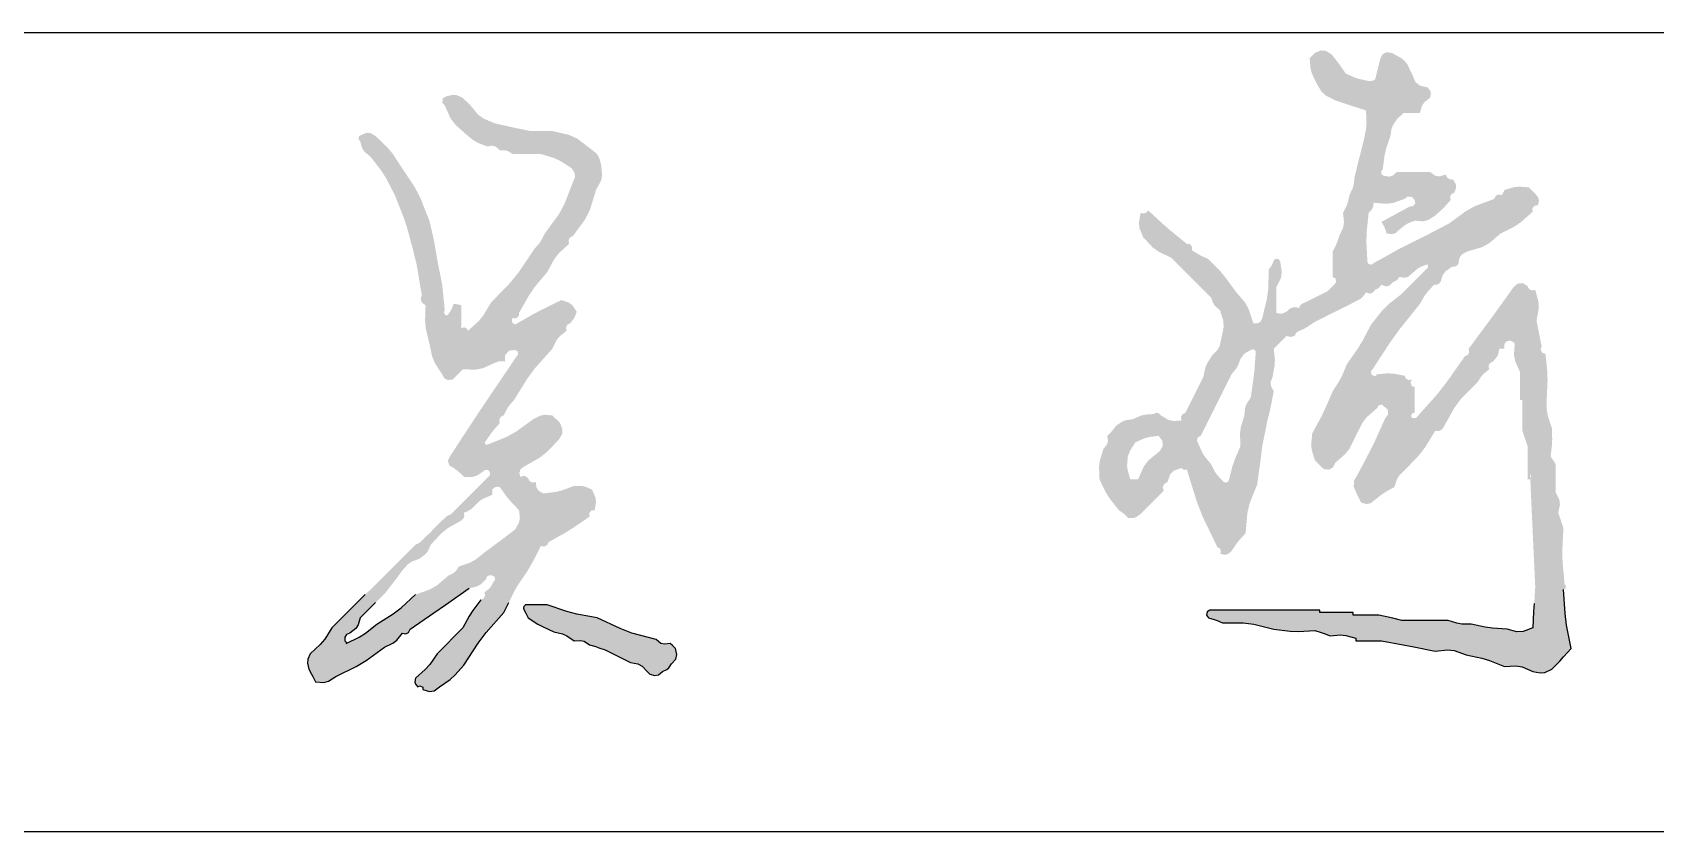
# Model space of a CAD drawing. Extents: x 4579863 to 4663963, y -547270 to -273670.
# Drawn here: x 4646766 to 4648085, y -411767 to -411117 of the extents above; entities that cross this region are included whole.
import ezdxf

# ---------------------------------------------------------------- set-up
doc = ezdxf.new("R2010")
doc.units = 0
doc.header["$LTSCALE"] = 1000
doc.header["$MEASUREMENT"] = 0
doc.layers.get('0').update_dxf_attribs({"linetype": 'CONTINUOUS'})

msp = doc.modelspace()

# ---------------------------------------------------------------- hatches: boundary and pattern name
h = msp.add_hatch(color=256)
h.dxf.hatch_style = 1
h.paths.add_polyline_path([(4647194, -411364.9), (4647199.8, -411360.2), (4647199.3, -411357.5), (4647200.4, -411355.2), (4647202.9, -411354), (4647205.5, -411350.6), (4647206.6, -411348.6), (4647208.1, -411344.6), (4647204.6, -411339.4), (4647201.6, -411337.2), (4647195.6, -411335.2), (4647180.4, -411342.7), (4647172.9, -411346.6), (4647158.1, -411355), (4647156.1, -411354), (4647155.2, -411351.9), (4647156, -411349.8), (4647158.7, -411350.1), (4647161, -411348.3), (4647161.2, -411345.6), (4647169.2, -411331.5), (4647173.8, -411324.7), (4647184.2, -411312.3), (4647189.7, -411302.1), (4647193.4, -411297.3), (4647201.9, -411289.4), (4647201.4, -411286.6), (4647202.5, -411284.4), (4647205, -411283.1), (4647214.9, -411269.6), (4647218.9, -411261.6), (4647223.8, -411245.6), (4647227.9, -411238.1), (4647228.8, -411233.2), (4647227.9, -411224.8), (4647226.2, -411219), (4647224.3, -411216), (4647219.6, -411212.3), (4647208.6, -411203.9), (4647201.8, -411200.8), (4647188.3, -411197.7), (4647181.3, -411197.7), (4647177.7, -411197.7), (4647170.6, -411197.7), (4647158.9, -411195.3), (4647153.1, -411194), (4647141.4, -411191.4), (4647132.4, -411187.6), (4647128, -411184.4), (4647121.7, -411176.8), (4647119.2, -411174.3), (4647117.9, -411173.1), (4647115.4, -411170.6), (4647110.4, -411168.5), (4647107.1, -411168.3), (4647101.9, -411169.5), (4647099.3, -411171), (4647098.8, -411174.7), (4647100.8, -411176.8), (4647105.4, -411187.2), (4647109.1, -411192.2), (4647117.5, -411199.8), (4647123.8, -411205), (4647127.5, -411207.2), (4647135.2, -411210.2), (4647139.5, -411209.6), (4647142.3, -411210.4), (4647145.6, -411213.3), (4647150, -411213.4), (4647152.4, -411214.1), (4647156, -411216.4), (4647165.2, -411216.4), (4647169.8, -411216.4), (4647179, -411216.4), (4647189.5, -411219.6), (4647194.7, -411222), (4647204, -411227.9), (4647206.4, -411231.8), (4647206.7, -411235.1), (4647205, -411239.3), (4647198.1, -411257.1), (4647193.4, -411265.7), (4647182.1, -411281), (4647179.4, -411286.4), (4647177.7, -411289), (4647173.7, -411293.5), (4647161.2, -411312.2), (4647154, -411321.1), (4647138.3, -411337.3), (4647132.3, -411347.5), (4647128.4, -411352.3), (4647119.6, -411360.2), (4647118.6, -411358.2), (4647116.4, -411357.3), (4647114.4, -411358.1), (4647114.4, -411350.6), (4647114.4, -411346.9), (4647114.4, -411339.4), (4647111.9, -411338.8), (4647110.6, -411338.6), (4647108.1, -411338.3), (4647106.5, -411342.3), (4647105.4, -411344.2), (4647102.9, -411347.7), (4647101.1, -411347.3), (4647100, -411345.2), (4647100.8, -411343.5), (4647100, -411335.2), (4647099.6, -411331), (4647098.7, -411322.7), (4647097.1, -411314.4), (4647096.2, -411310.2), (4647094.6, -411301.9), (4647092.5, -411289.3), (4647091.2, -411283), (4647088.3, -411270.6), (4647081, -411252.2), (4647076.4, -411243.3), (4647065.4, -411226.8), (4647058.3, -411215.9), (4647054, -411210.8), (4647044.6, -411201.8), (4647040.6, -411199.4), (4647037.4, -411199.1), (4647033.1, -411200.8), (4647031.2, -411201.7), (4647030.7, -411204.4), (4647032, -411206), (4647033.7, -411211.8), (4647035.7, -411214.7), (4647040.4, -411218.5), (4647049.4, -411230.2), (4647053.4, -411236.6), (4647060.2, -411249.8), (4647067, -411266.9), (4647070, -411275.7), (4647074.8, -411293.5), (4647076, -411298.5), (4647076.6, -411301), (4647077.9, -411306), (4647079.6, -411316), (4647080.4, -411321), (4647082.1, -411331), (4647081.2, -411334.5), (4647082.3, -411337.3), (4647085.2, -411339.4), (4647084.8, -411351.9), (4647085.4, -411358.4), (4647088.3, -411370.6), (4647090.6, -411381.2), (4647092.8, -411386.5), (4647098.7, -411395.6), (4647100.5, -411398.9), (4647103.4, -411400.3), (4647107.1, -411399.8), (4647110.4, -411396.5), (4647112.1, -411394.8), (4647115.4, -411391.5), (4647126, -411391.8), (4647131.8, -411390.6), (4647141.4, -411386.3), (4647144.6, -411385.1), (4647146.4, -411384.9), (4647149.8, -411385.2), (4647149.7, -411380.2), (4647153.1, -411376.3), (4647158.1, -411375.8), (4647160, -411376.8), (4647160.5, -411379.4), (4647159.2, -411381), (4647137.3, -411413.4), (4647126.4, -411429.6), (4647105, -411462.3), (4647103.3, -411465.9), (4647104.6, -411469.8), (4647108.1, -411471.7), (4647111.6, -411474.4), (4647113.3, -411475.9), (4647116.4, -411479), (4647123.4, -411479), (4647127.4, -411477.8), (4647133.1, -411473.8), (4647134.7, -411473.2), (4647136.1, -411473.5), (4647137.3, -411474.8), (4647137.7, -411476.5), (4647137.4, -411477.7), (4647136.2, -411479), (4647124.2, -411491.1), (4647118.1, -411497.1), (4647106, -411509.2), (4647104.4, -411510), (4647103.5, -411510.4), (4647101.9, -411511.3), (4647093.5, -411519.6), (4647089.4, -411523.8), (4647081, -411532.1), (4647079.4, -411533), (4647078.5, -411533.4), (4647076.9, -411534.2), (4647049.8, -411561.3), (4647036.2, -411574.8), (4647009.1, -411601.9), (4647003.2, -411611.1), (4646999.5, -411615.4), (4646991.4, -411622.8), (4646989.4, -411627.4), (4646989.2, -411630.4), (4646990.4, -411635.3), (4646992.5, -411639.4), (4646993.5, -411641.5), (4646995.6, -411645.7), (4647002.4, -411646.2), (4647006.4, -411645.2), (4647012.3, -411641.5), (4647028.8, -411633.1), (4647036.8, -411628.3), (4647051.8, -411617.6), (4647058.5, -411614.3), (4647061.7, -411611.8), (4647066.4, -411606.1), (4647069.2, -411606.6), (4647071.4, -411605.5), (4647072.7, -411603), (4647091.9, -411589.7), (4647101.5, -411583), (4647120.6, -411569.6), (4647126.6, -411568.3), (4647129.8, -411566.7), (4647134.2, -411562.3), (4647135.1, -411560.1), (4647136.9, -411559), (4647139.4, -411559.2), (4647141.3, -411560.2), (4647141.8, -411562.8), (4647140.4, -411564.4), (4647138.3, -411568.3), (4647136.7, -411570.1), (4647133.1, -411572.8), (4647133.6, -411575.5), (4647132.5, -411577.7), (4647130, -411579), (4647123.5, -411587.7), (4647120.6, -411592.4), (4647115.4, -411601.9), (4647107.1, -411610.3), (4647102.9, -411614.4), (4647094.6, -411622.8), (4647088.6, -411631.6), (4647084.9, -411635.7), (4647076.9, -411642.6), (4647076.4, -411645.6), (4647076.9, -411647.6), (4647078.9, -411649.9), (4647080.5, -411648.9), (4647082.9, -411650.1), (4647083.1, -411651.9), (4647088.4, -411653.5), (4647092.1, -411652.9), (4647096.6, -411649.9), (4647105.3, -411643.7), (4647109.3, -411640), (4647116.4, -411632.1), (4647128.1, -411614.2), (4647134.6, -411605.5), (4647148.7, -411589.4), (4647152.9, -411581.1), (4647155, -411576.9), (4647159.2, -411568.6), (4647167.9, -411555.8), (4647171.9, -411549), (4647179, -411535.2), (4647181.7, -411535.7), (4647183.9, -411534.6), (4647185.2, -411532.1), (4647198.9, -411524.4), (4647205.6, -411520.2), (4647218.6, -411511.3), (4647218.2, -411508.6), (4647220.1, -411506.3), (4647222.7, -411506.1), (4647223.8, -411499.4), (4647223.3, -411495.6), (4647220.6, -411489.4), (4647215.2, -411487), (4647212, -411486.3), (4647206, -411486.3), (4647196.4, -411489.9), (4647191.3, -411491.2), (4647181, -411492.5), (4647177.1, -411490.3), (4647175.4, -411487.6), (4647174.8, -411483.2), (4647172, -411483.6), (4647169.8, -411482.5), (4647168.5, -411480), (4647166.5, -411478.5), (4647164.7, -411478.2), (4647162.3, -411479), (4647161.4, -411475.5), (4647162.5, -411472.7), (4647165.4, -411470.6), (4647177.8, -411463.5), (4647183.6, -411459), (4647193.5, -411448.8), (4647196.3, -411444.1), (4647196.5, -411440.3), (4647194.6, -411435.2), (4647192.1, -411432.7), (4647190.8, -411431.5), (4647188.3, -411429), (4647182, -411428.5), (4647178.4, -411429.2), (4647172.7, -411432.1), (4647158.8, -411442.2), (4647151.1, -411446.5), (4647135.2, -411452.9), (4647133.9, -411452.6), (4647133.3, -411450.8), (4647134.2, -411449.8), (4647138.4, -411443.7), (4647140.7, -411440.8), (4647145.6, -411435.2), (4647145.1, -411432.5), (4647146.3, -411430.2), (4647148.7, -411429), (4647151.5, -411423.6), (4647153.2, -411421), (4647157.1, -411416.5), (4647168.1, -411398.8), (4647174.4, -411390.3), (4647188.3, -411374.8), (4647191.5, -411368.1)])
h.paths.add_polyline_path([(4647143, -411487), (4647145.6, -411487.3), (4647151.3, -411495.3), (4647154.5, -411499), (4647161.2, -411506.1), (4647161.9, -411512.4), (4647161.2, -411516.1), (4647158.1, -411521.7), (4647148.2, -411529.3), (4647143.2, -411533), (4647133.1, -411540.5), (4647125.7, -411546.4), (4647121.3, -411548.8), (4647112.3, -411551.9), (4647109.8, -411555.6), (4647107.9, -411557.2), (4647103.9, -411559.2), (4647094.4, -411567.3), (4647088.6, -411570.6), (4647076.9, -411574.8), (4647065.3, -411585.5), (4647058.9, -411590.4), (4647045.6, -411598.8), (4647036.4, -411606.2), (4647031.3, -411609.4), (4647020.6, -411614.4), (4647020.7, -411613.5), (4647020.4, -411612.8), (4647019.5, -411612.3), (4647019.5, -411609.3), (4647020.9, -411607.2), (4647023.7, -411606.1), (4647028.4, -411602.4), (4647030.4, -411599.4), (4647032, -411593.6), (4647040.4, -411585.3), (4647044.6, -411581.1), (4647052.9, -411572.8), (4647058.4, -411565.7), (4647061.1, -411562.2), (4647066.4, -411555), (4647070.8, -411550.1), (4647073.8, -411548), (4647080, -411545.7), (4647084.8, -411542.2), (4647087, -411539.6), (4647089.4, -411534.2), (4647098.1, -411524.9), (4647103.3, -411520.7), (4647114.4, -411514.4), (4647116.2, -411512.5), (4647116.7, -411510.8), (4647116.4, -411508.2), (4647119, -411507.1), (4647120.3, -411506.4), (4647122.7, -411505), (4647128.4, -411499.2), (4647131.9, -411496.8), (4647139.4, -411493.6), (4647139.4, -411491.9), (4647139.4, -411491.1), (4647139.4, -411489.4), (4647141.3, -411487.6)], flags=16)
h.paths.add_polyline_path([(4647243.3, -411602.4), (4647224.8, -411593.6), (4647208.3, -411590.6), (4647200.1, -411588.5), (4647184.2, -411583.2), (4647177.1, -411583.2), (4647173.5, -411583.2), (4647166.5, -411583.2), (4647165.2, -411584.3), (4647164.8, -411585.7), (4647165.4, -411587.3), (4647166.8, -411589.8), (4647167.4, -411591), (4647168.5, -411593.6), (4647176.5, -411598.8), (4647180.7, -411601.1), (4647189.4, -411605.1), (4647196.5, -411606.6), (4647200.1, -411608.2), (4647206, -411612.3), (4647211.2, -411612), (4647214.2, -411612.7), (4647218.6, -411615.5), (4647223.6, -411617.1), (4647226.1, -411618), (4647231.1, -411619.6), (4647239.4, -411623.8), (4647243.6, -411625.9), (4647251.9, -411630.1), (4647257.9, -411631.2), (4647261.2, -411632.9), (4647265.4, -411637.4), (4647266.3, -411638.2), (4647266.7, -411638.6), (4647267.5, -411639.4), (4647271.6, -411640.6), (4647274.6, -411640), (4647277.9, -411637.4), (4647281.4, -411635.8), (4647283.1, -411634.3), (4647285.2, -411631.1), (4647288.6, -411627.2), (4647289.5, -411623.6), (4647288.4, -411618.6), (4647286.7, -411616.9), (4647285.9, -411616.1), (4647284.2, -411614.4), (4647279.5, -411615.2), (4647276.4, -411614.4), (4647272.7, -411611.3), (4647253, -411606)])
h.paths.add_polyline_path([(4648013, -411599.6), (4648011.7, -411590), (4648010.4, -411570.7), (4648012, -411570.1), (4648012.6, -411567.8), (4648011.4, -411566.5), (4648009.7, -411548.2), (4648009.5, -411539), (4648010.4, -411520.7), (4648008.7, -411515.7), (4648007.9, -411513.2), (4648006.2, -411508.2), (4648007.6, -411501.6), (4648007.1, -411497.5), (4648004.1, -411491.5), (4648004.1, -411482.3), (4648004.1, -411477.7), (4648004.1, -411468.6), (4648002.5, -411466.1), (4648001.6, -411464.8), (4648000, -411462.3), (4648001.1, -411453.2), (4648001.3, -411448.6), (4648001, -411439.4), (4647997.8, -411429.8), (4647996.9, -411424.5), (4647996.9, -411414.4), (4647997.5, -411400.2), (4647997.3, -411393.1), (4647995.8, -411379), (4647993.2, -411378), (4647991.9, -411375.4), (4647992.7, -411372.7), (4647991, -411364.4), (4647990.2, -411360.2), (4647988.5, -411351.9), (4647990.4, -411342), (4647990.1, -411336.5), (4647987.5, -411326.9), (4647984.7, -411327.3), (4647982.5, -411326.2), (4647981.2, -411323.7), (4647977.3, -411321.4), (4647973.2, -411321.8), (4647969.8, -411324.8), (4647955.4, -411344.9), (4647948.1, -411354.9), (4647933.3, -411374.8), (4647933.8, -411377.5), (4647932.7, -411379.8), (4647930.2, -411381), (4647915.5, -411401.9), (4647907.6, -411412), (4647890.6, -411431.1), (4647889.3, -411431.1), (4647888.7, -411431.1), (4647887.5, -411431.1), (4647886.5, -411429.5), (4647887.7, -411427.1), (4647889.5, -411426.9), (4647889.5, -411418.6), (4647889.5, -411414.4), (4647889.5, -411406), (4647887.1, -411405.1), (4647886, -411402), (4647887.5, -411399.8), (4647884.7, -411400.3), (4647882.5, -411399.2), (4647881.2, -411396.7), (4647872.2, -411395), (4647867.4, -411394.8), (4647858.3, -411395.6), (4647858.2, -411396.6), (4647857, -411397.1), (4647856.2, -411396.7), (4647854.3, -411395.7), (4647853.8, -411393.1), (4647855.2, -411391.5), (4647869.6, -411369.5), (4647877.3, -411358.8), (4647893.7, -411338.3), (4647897.6, -411331.6), (4647900, -411328.4), (4647905.2, -411322.7), (4647907.4, -411322.6), (4647908.7, -411322.1), (4647910.4, -411320.6), (4647912.4, -411314.7), (4647914.6, -411311.7), (4647919.8, -411308.1), (4647922, -411308), (4647923.2, -411307.5), (4647925, -411306), (4647925.8, -411301), (4647927.8, -411298.1), (4647932.3, -411295.6), (4647944.1, -411292.2), (4647950, -411289), (4647959.3, -411281), (4647970.6, -411275.4), (4647976, -411271.7), (4647985.4, -411263.3), (4647985.1, -411260.7), (4647986.9, -411258.4), (4647989.6, -411258.1), (4647990.5, -411254.4), (4647989.9, -411251.7), (4647987.5, -411248.7), (4647985.4, -411246.6), (4647984.3, -411245.6), (4647982.3, -411243.5), (4647974.3, -411242.9), (4647970.1, -411243.4), (4647962.5, -411245.6), (4647961.6, -411247.3), (4647961.2, -411248.1), (4647960.4, -411249.8), (4647957.6, -411249.3), (4647955.4, -411250.4), (4647954.1, -411252.9), (4647938.6, -411258.7), (4647931, -411262.9), (4647917.7, -411272.7), (4647900.7, -411281.6), (4647892.1, -411286), (4647874.9, -411294.6), (4647867.5, -411298.8), (4647863.7, -411300.9), (4647856.2, -411305), (4647854.6, -411306.4), (4647851.9, -411305.8), (4647851, -411303.9), (4647850.2, -411288.1), (4647850.4, -411280.1), (4647852, -411264.4), (4647854.5, -411261.6), (4647855.5, -411259.7), (4647856.2, -411256), (4647866.2, -411256.9), (4647871.7, -411256.2), (4647881.2, -411252.9), (4647883.9, -411250.9), (4647887.4, -411251.4), (4647889.5, -411253.9), (4647889.9, -411256.6), (4647888, -411258.9), (4647885.4, -411259.1), (4647876.2, -411264.1), (4647871.6, -411266.6), (4647862.4, -411271.6), (4647864.6, -411275.2), (4647865.4, -411277.1), (4647866.6, -411281), (4647870.9, -411281.6), (4647873.8, -411280.8), (4647877, -411277.9), (4647881.5, -411274.3), (4647884.2, -411272.7), (4647889.5, -411270.6), (4647896.4, -411271.1), (4647900.4, -411270.1), (4647906.2, -411266.4), (4647911.4, -411261.7), (4647913.9, -411259.2), (4647918.7, -411253.9), (4647918.2, -411251.2), (4647919.3, -411249), (4647921.8, -411247.7), (4647923.2, -411243.7), (4647922.9, -411240.9), (4647920.8, -411237.3), (4647917.8, -411236.8), (4647916.1, -411235.7), (4647914.5, -411233.1), (4647909.7, -411234.6), (4647906.1, -411234), (4647902, -411231), (4647891.2, -411231), (4647885.8, -411231), (4647874.9, -411231), (4647871.7, -411233.9), (4647868.8, -411234.8), (4647864.5, -411234.1), (4647862.6, -411233.2), (4647862.1, -411230.5), (4647863.5, -411228.9), (4647864.9, -411217.9), (4647866.1, -411212.4), (4647869.7, -411201.8), (4647870.6, -411196.1), (4647871.7, -411193.1), (4647874.9, -411188.3), (4647877, -411186.2), (4647878.1, -411185.2), (4647880.2, -411183.1), (4647885.6, -411183.1), (4647888.3, -411183.1), (4647893.7, -411183.1), (4647895.3, -411177.3), (4647897.3, -411174.3), (4647902, -411170.6), (4647902.7, -411167.2), (4647902.1, -411164.9), (4647900, -411162.2), (4647893.6, -411160.7), (4647890.1, -411157.8), (4647887.5, -411151.8), (4647883.3, -411143), (4647879.3, -411138.8), (4647870.8, -411134.1), (4647866.5, -411133.6), (4647863.2, -411135.4), (4647861.4, -411139.3), (4647859.7, -411146), (4647858.9, -411149.3), (4647857.2, -411156), (4647855.3, -411156.7), (4647854.2, -411157), (4647852, -411157), (4647844.3, -411155.3), (4647840.5, -411154.1), (4647833.3, -411150.8), (4647828.9, -411144.4), (4647826.6, -411141.3), (4647821.8, -411135.2), (4647817.1, -411132.4), (4647813.3, -411132.1), (4647808.3, -411134.1), (4647806.6, -411135.8), (4647805.8, -411136.6), (4647804.1, -411138.3), (4647804.7, -411146.4), (4647805.8, -411150.7), (4647809.3, -411158.1), (4647813.6, -411165.5), (4647817.2, -411168.9), (4647824.9, -411172.7), (4647834.9, -411176.1), (4647839.9, -411177.7), (4647849.9, -411181), (4647850.3, -411191), (4647849.9, -411196.2), (4647847.9, -411206), (4647844.9, -411217.7), (4647843.4, -411223.5), (4647840.6, -411235.2), (4647839.9, -411241.2), (4647839, -411244.3), (4647836.4, -411249.8), (4647835.1, -411255.8), (4647834, -411258.8), (4647831.2, -411264.4), (4647832, -411271.9), (4647831.3, -411276.2), (4647828.1, -411283.1), (4647826.4, -411288.2), (4647825.3, -411290.8), (4647822.9, -411295.6), (4647822.9, -411303.9), (4647822.9, -411308.1), (4647822.9, -411316.4), (4647825.1, -411317.6), (4647825.6, -411320.8), (4647823.9, -411322.7), (4647821.8, -411324.8), (4647820.8, -411325.8), (4647818.7, -411327.9), (4647810.4, -411332.1), (4647806.2, -411334.2), (4647797.8, -411338.3), (4647796.6, -411339.1), (4647796, -411340), (4647795.8, -411341.5), (4647791.5, -411340.9), (4647788.6, -411341.7), (4647785.3, -411344.6), (4647782.3, -411346), (4647780.3, -411346.3), (4647777, -411345.6), (4647777, -411337.3), (4647777, -411333.1), (4647777, -411324.8), (4647780.7, -411317.2), (4647781.4, -411312.3), (4647780.1, -411303.9), (4647779.2, -411302), (4647776.5, -411301.5), (4647774.9, -411302.9), (4647773.7, -411306), (4647772.8, -411307.6), (4647770.8, -411310.2), (4647770.4, -411326.2), (4647769.3, -411334.3), (4647765.5, -411349.8), (4647764, -411352.8), (4647761.6, -411354.2), (4647758.3, -411354), (4647754.5, -411342.6), (4647751.4, -411337), (4647743.7, -411327.9), (4647735.7, -411316.9), (4647731.3, -411311.6), (4647721.8, -411301.9), (4647716.2, -411299.3), (4647713.5, -411297.8), (4647708.2, -411294.6), (4647708.5, -411291.9), (4647706.7, -411289.7), (4647704.1, -411289.4), (4647691.2, -411278.9), (4647685, -411273.5), (4647672.8, -411262.3), (4647671, -411264.1), (4647669.2, -411264.7), (4647666.6, -411264.4), (4647665.2, -411272.2), (4647665.7, -411276.7), (4647668.7, -411284.1), (4647676.5, -411292.4), (4647681.4, -411295.9), (4647691.6, -411300.8), (4647704.5, -411313.7), (4647711, -411320.2), (4647723.9, -411333.1), (4647725.7, -411337.9), (4647727.3, -411340.2), (4647731.2, -411343.5), (4647733.9, -411352.3), (4647734.1, -411357.5), (4647732.2, -411366.5), (4647730.9, -411372.5), (4647729.2, -411375.6), (4647724.9, -411380), (4647720.8, -411386.5), (4647719.2, -411390.2), (4647717.6, -411397.7), (4647711.8, -411409.4), (4647708.9, -411415.2), (4647703, -411426.9), (4647700.5, -411428.2), (4647699.4, -411430.4), (4647699.9, -411433.1), (4647693.1, -411433.6), (4647689.1, -411432.6), (4647683.2, -411429), (4647681.4, -411427.2), (4647679.3, -411426.8), (4647677, -411427.9), (4647670.1, -411428.4), (4647666.6, -411429.3), (4647660.3, -411432.1), (4647654.6, -411432.9), (4647651.6, -411434.1), (4647646.8, -411437.3), (4647644.1, -411440.8), (4647642.6, -411442.5), (4647639.5, -411445.6), (4647640.1, -411450), (4647639.2, -411452.8), (4647636.4, -411456.1), (4647633.5, -411465.7), (4647632.8, -411471), (4647633.2, -411481.1), (4647638.4, -411491.7), (4647641.6, -411496.8), (4647648.9, -411506.1), (4647652.1, -411508.2), (4647653.6, -411509.5), (4647656.2, -411512.3), (4647660.5, -411512.5), (4647663, -411511.7), (4647666.6, -411509.2), (4647674.1, -411501.7), (4647677.8, -411497.9), (4647685.3, -411490.4), (4647684.6, -411487.4), (4647685.7, -411484.8), (4647688.4, -411483.2), (4647690.6, -411477.1), (4647693.8, -411473.9), (4647699.9, -411471.7), (4647701, -411473), (4647702.5, -411473.4), (4647704.1, -411472.7), (4647712.2, -411498.8), (4647717.2, -411511.7), (4647729.1, -411536.3), (4647731.1, -411537.2), (4647732, -411539.4), (4647731.2, -411541.5), (4647734.9, -411542.4), (4647737.6, -411541.8), (4647740.5, -411539.4), (4647744.7, -411533.2), (4647747, -411530.3), (4647752, -411524.8), (4647753.4, -411508.6), (4647755.3, -411500.3), (4647761.4, -411485.2), (4647763.1, -411472.7), (4647764, -411466.5), (4647765.5, -411454), (4647767.2, -411445.6), (4647768.1, -411441.5), (4647769.7, -411433.1), (4647770.6, -411429.8), (4647771, -411428.1), (4647771.8, -411424.8), (4647773.1, -411418.6), (4647773.7, -411415.4), (4647774.9, -411409.2), (4647772.6, -411405.2), (4647772.3, -411402), (4647773.9, -411397.7), (4647775.5, -411388.7), (4647775.8, -411383.9), (4647774.9, -411374.8), (4647779.1, -411370.6), (4647781.2, -411368.5), (4647785.3, -411364.4), (4647788.8, -411365.2), (4647791.7, -411364.2), (4647793.7, -411361.2), (4647799.8, -411358.4), (4647802.7, -411356.7), (4647808.3, -411352.9), (4647821.6, -411346.2), (4647828.3, -411342.9), (4647841.6, -411336.2), (4647845.5, -411334.1), (4647847.3, -411332.5), (4647849.9, -411328.9), (4647852.8, -411330), (4647855.3, -411329.2), (4647857.2, -411326.9), (4647859.7, -411325.7), (4647860.8, -411324.8), (4647862.4, -411322.7), (4647866, -411324.1), (4647869.1, -411323.4), (4647871.8, -411320.6), (4647874.2, -411319.5), (4647875.4, -411318.6), (4647877, -411316.4), (4647881.3, -411317), (4647884.2, -411316.2), (4647887.5, -411313.3), (4647891.9, -411309.6), (4647894.5, -411308.1), (4647900, -411306), (4647900.3, -411307.7), (4647900, -411308.9), (4647898.9, -411310.2), (4647891, -411318.1), (4647887, -411322.1), (4647879.1, -411330), (4647868, -411338.7), (4647862.9, -411343.9), (4647854.1, -411355), (4647847, -411368.4), (4647843, -411374.9), (4647834.3, -411387.3), (4647830.6, -411396.4), (4647828.2, -411400.9), (4647822.9, -411409.2), (4647816.8, -411423.2), (4647813.5, -411430.1), (4647806.2, -411443.6), (4647805.3, -411452.3), (4647805.7, -411457), (4647808.3, -411465.4), (4647811.2, -411468.4), (4647812.6, -411469.8), (4647815.6, -411472.7), (4647819.8, -411473.1), (4647823, -411471.3), (4647824.9, -411467.5), (4647833.2, -411460.2), (4647836.8, -411455.5), (4647841.6, -411445.6), (4647846.8, -411435.3), (4647850.6, -411430.3), (4647859.3, -411422.7), (4647860.1, -411420.8), (4647863, -411420.2), (4647864.5, -411421.7), (4647867.4, -411424.1), (4647867.9, -411428.1), (4647865.6, -411431.1), (4647857.4, -411449.3), (4647853, -411458.2), (4647843.7, -411475.9), (4647840.2, -411482), (4647839.9, -411487), (4647842.7, -411493.6), (4647844, -411496), (4647844.7, -411497.3), (4647845.8, -411499.8), (4647850.3, -411501.1), (4647853.5, -411500.5), (4647857.2, -411497.7), (4647863.1, -411493), (4647866.3, -411490.9), (4647872.9, -411487.3), (4647875.1, -411480.8), (4647877.2, -411477.5), (4647882.2, -411472.7), (4647893.1, -411461.3), (4647898, -411454.9), (4647906.2, -411441.5), (4647908.8, -411441.8), (4647910.5, -411441.2), (4647912.5, -411439.4), (4647921.6, -411423), (4647927.4, -411415.2), (4647940.6, -411401.9), (4647943.7, -411397.2), (4647945.7, -411395.1), (4647950, -411391.5), (4647949.5, -411388.7), (4647950.6, -411386.5), (4647953.1, -411385.2), (4647956.1, -411381.7), (4647957.3, -411379.3), (4647958.3, -411374.8), (4647960, -411374.8), (4647960.8, -411374.8), (4647962.5, -411374.8), (4647962.2, -411372.2), (4647962.7, -411370.5), (4647964.6, -411368.5), (4647967.2, -411368.2), (4647968.9, -411368.8), (4647970.8, -411370.6), (4647970.2, -411379.9), (4647971.2, -411385), (4647975, -411393.5), (4647975, -411402.7), (4647975, -411407.3), (4647975, -411416.5), (4647975.8, -411416.5), (4647976.2, -411416.5), (4647977.1, -411416.5), (4647977.1, -411426.5), (4647977.1, -411431.5), (4647977.1, -411441.5), (4647978.7, -411446.5), (4647979.6, -411449), (4647981.2, -411454), (4647981.2, -411464.8), (4647981.2, -411470.2), (4647981.2, -411481.1), (4647983.1, -411480.9), (4647983.5, -411480.1), (4647983.3, -411476.9), (4647984.3, -411478.5), (4647983.5, -411480.1), (4647983.7, -411486.1), (4647983.9, -411490.7), (4647984.3, -411499.8), (4647985.6, -411527.3), (4647986.2, -411541.1), (4647987.5, -411568.6), (4647986.7, -411581.9), (4647986.2, -411588.6), (4647985.4, -411601.9), (4647977.6, -411604.8), (4647972.6, -411605.1), (4647964.6, -411603), (4647952.8, -411602), (4647946.9, -411601.2), (4647935.4, -411598.8), (4647927.8, -411598.8), (4647923.8, -411598.1), (4647916.6, -411595.7), (4647901.6, -411595.7), (4647894.1, -411595.7), (4647879.1, -411595.7), (4647871.6, -411594), (4647867.9, -411593.2), (4647860.4, -411591.5), (4647852, -411591.5), (4647847.9, -411591.5), (4647839.5, -411591.5), (4647839.5, -411590.7), (4647839.5, -411590.3), (4647839.5, -411589.4), (4647828.7, -411589.4), (4647823.3, -411589.4), (4647812.4, -411589.4), (4647812.4, -411588.6), (4647812.4, -411588.2), (4647812.4, -411587.3), (4647776.6, -411587.3), (4647758.7, -411587.3), (4647722.8, -411587.3), (4647720.8, -411588.8), (4647720.3, -411591.5), (4647721.8, -411593.6), (4647726.5, -411594.9), (4647728.8, -411595.8), (4647733.3, -411597.8), (4647750.1, -411597.8), (4647758.6, -411598.9), (4647774.9, -411603), (4647788.2, -411604.6), (4647794.9, -411604.8), (4647808.3, -411604), (4647813.3, -411605.7), (4647815.8, -411606.5), (4647820.8, -411608.2), (4647829.1, -411607.5), (4647833.6, -411608), (4647841.6, -411610.3), (4647841.6, -411611.1), (4647841.6, -411611.5), (4647841.6, -411612.3), (4647849.9, -411612.3), (4647854.1, -411612.3), (4647862.4, -411612.3), (4647880, -411615.6), (4647888.7, -411617.3), (4647906.2, -411620.7), (4647916.2, -411619.6), (4647921.7, -411620.3), (4647931.2, -411623.8), (4647944, -411626.4), (4647950.4, -411628.3), (4647962.5, -411633.2), (4647971.8, -411632.6), (4647976.9, -411633.6), (4647985.4, -411637.4), (4647991.6, -411638.5), (4647995.3, -411638), (4648001, -411635.3), (4648007.5, -411628.8), (4648010.6, -411625.5), (4648016.6, -411618.6)])
h.paths.add_polyline_path([(4647737.8, -411482.8), (4647736.1, -411483.7), (4647734.3, -411483.2), (4647729.3, -411478), (4647727.1, -411474.9), (4647723.9, -411468.6), (4647718.8, -411462.5), (4647716.7, -411459.1), (4647713.5, -411451.9), (4647712.3, -411449.5), (4647713.2, -411446.8), (4647715.5, -411445.6), (4647725.5, -411425.6), (4647730.5, -411415.6), (4647740.5, -411395.6), (4647744.2, -411391.1), (4647745.7, -411388.5), (4647747.8, -411383.1), (4647750.4, -411379.5), (4647752.2, -411377.9), (4647756.2, -411375.8), (4647757.8, -411375.2), (4647759.2, -411375.6), (4647760.3, -411376.9), (4647759.2, -411391.9), (4647758.3, -411399.4), (4647756.2, -411414.4), (4647752.8, -411419.6), (4647751.6, -411422.8), (4647751, -411429), (4647748.1, -411438.6), (4647747.4, -411443.9), (4647747.8, -411454), (4647743.3, -411464.5), (4647741.4, -411470), (4647738.5, -411481.1)], flags=16)
h.paths.add_polyline_path([(4647684.6, -411453.8), (4647682.2, -411458.1), (4647673.1, -411465.4), (4647669.2, -411470.5), (4647664.5, -411481.1), (4647662, -411481.1), (4647660.7, -411481.1), (4647658.2, -411481.1), (4647656.1, -411473.8), (4647655.6, -411469.8), (4647656.2, -411462.3), (4647658.2, -411457.5), (4647659.5, -411455.2), (4647662.4, -411450.9), (4647669.5, -411447.7), (4647673.4, -411446.6), (4647681.2, -411445.6), (4647684.3, -411449.6)], flags=16)

# ---------------------------------------------------------------- linework, layer by layer
for p, q in [((4644962.8, -411117.5), (4662962.8, -411117.5)), ((4647036.2, -411574.8), (4647009.1, -411601.9)), ((4647065.3, -411585.5), (4647076.9, -411574.8)), ((4647101.5, -411583), (4647120.6, -411569.6)), ((4648011.7, -411590), (4648010.4, -411570.7)), ((4647040.4, -411585.3), (4647032, -411593.6)), ((4647044.6, -411581.1), (4647040.4, -411585.3)), ((4647045.6, -411598.8), (4647058.9, -411590.4)), ((4647058.9, -411590.4), (4647065.3, -411585.5)), ((4647072.7, -411603), (4647091.9, -411589.7)), ((4647091.9, -411589.7), (4647101.5, -411583)), ((4647123.5, -411587.7), (4647120.6, -411592.4)), ((4647130, -411579), (4647123.5, -411587.7)), ((4647134.6, -411605.5), (4647148.7, -411589.4)), ((4647148.7, -411589.4), (4647152.9, -411581.1)), ((4647165.2, -411584.3), (4647164.8, -411585.7)), ((4647164.8, -411585.7), (4647165.4, -411587.3)), ((4647166.5, -411583.2), (4647165.2, -411584.3)), ((4647165.4, -411587.3), (4647166.8, -411589.8)), ((4647173.5, -411583.2), (4647166.5, -411583.2)), ((4647166.8, -411589.8), (4647167.4, -411591)), ((4647167.4, -411591), (4647168.5, -411593.6)), ((4647177.1, -411583.2), (4647173.5, -411583.2)), ((4647184.2, -411583.2), (4647177.1, -411583.2)), ((4647200.1, -411588.5), (4647184.2, -411583.2)), ((4647208.3, -411590.6), (4647200.1, -411588.5)), ((4647224.8, -411593.6), (4647208.3, -411590.6)), ((4647720.8, -411588.8), (4647720.3, -411591.5)), ((4647722.8, -411587.3), (4647720.8, -411588.8)), ((4647758.7, -411587.3), (4647722.8, -411587.3)), ((4647776.6, -411587.3), (4647758.7, -411587.3)), ((4647812.4, -411587.3), (4647776.6, -411587.3)), ((4647812.4, -411588.2), (4647812.4, -411587.3)), ((4647812.4, -411588.6), (4647812.4, -411588.2)), ((4647812.4, -411589.4), (4647812.4, -411588.6)), ((4647823.3, -411589.4), (4647812.4, -411589.4)), ((4647828.7, -411589.4), (4647823.3, -411589.4)), ((4647839.5, -411589.4), (4647828.7, -411589.4)), ((4647839.5, -411590.3), (4647839.5, -411589.4)), ((4647839.5, -411590.7), (4647839.5, -411590.3)), ((4647839.5, -411591.5), (4647839.5, -411590.7)), ((4647986.2, -411588.6), (4647985.4, -411601.9)), ((4647986.7, -411581.9), (4647986.2, -411588.6)), ((4648013, -411599.6), (4648011.7, -411590)), ((4647009.1, -411601.9), (4647003.2, -411611.1)), ((4647028.4, -411602.4), (4647023.7, -411606.1)), ((4647030.4, -411599.4), (4647028.4, -411602.4)), ((4647032, -411593.6), (4647030.4, -411599.4)), ((4647036.4, -411606.2), (4647045.6, -411598.8)), ((4647071.4, -411605.5), (4647072.7, -411603)), ((4647115.4, -411601.9), (4647107.1, -411610.3)), ((4647120.6, -411592.4), (4647115.4, -411601.9)), ((4647168.5, -411593.6), (4647176.5, -411598.8)), ((4647176.5, -411598.8), (4647180.7, -411601.1)), ((4647180.7, -411601.1), (4647189.4, -411605.1)), ((4647243.3, -411602.4), (4647224.8, -411593.6)), ((4647253, -411606), (4647243.3, -411602.4)), ((4647720.3, -411591.5), (4647721.8, -411593.6)), ((4647721.8, -411593.6), (4647726.5, -411594.9)), ((4647726.5, -411594.9), (4647728.8, -411595.8)), ((4647728.8, -411595.8), (4647733.3, -411597.8)), ((4647733.3, -411597.8), (4647750.1, -411597.8)), ((4647750.1, -411597.8), (4647758.6, -411598.9)), ((4647758.6, -411598.9), (4647774.9, -411603)), ((4647774.9, -411603), (4647788.2, -411604.6)), ((4647794.9, -411604.8), (4647808.3, -411604)), ((4647808.3, -411604), (4647813.3, -411605.7)), ((4647847.9, -411591.5), (4647839.5, -411591.5)), ((4647852, -411591.5), (4647847.9, -411591.5)), ((4647860.4, -411591.5), (4647852, -411591.5)), ((4647867.9, -411593.2), (4647860.4, -411591.5)), ((4647871.6, -411594), (4647867.9, -411593.2)), ((4647879.1, -411595.7), (4647871.6, -411594)), ((4647894.1, -411595.7), (4647879.1, -411595.7)), ((4647901.6, -411595.7), (4647894.1, -411595.7)), ((4647916.6, -411595.7), (4647901.6, -411595.7)), ((4647923.8, -411598.1), (4647916.6, -411595.7)), ((4647927.8, -411598.8), (4647923.8, -411598.1)), ((4647935.4, -411598.8), (4647927.8, -411598.8)), ((4647946.9, -411601.2), (4647935.4, -411598.8)), ((4647952.8, -411602), (4647946.9, -411601.2)), ((4647964.6, -411603), (4647952.8, -411602)), ((4647972.6, -411605.1), (4647964.6, -411603)), ((4647985.4, -411601.9), (4647977.6, -411604.8)), ((4648016.6, -411618.6), (4648013, -411599.6)), ((4646999.5, -411615.4), (4646991.4, -411622.8)), ((4647003.2, -411611.1), (4646999.5, -411615.4)), ((4647020.9, -411607.2), (4647019.5, -411609.3)), ((4647019.5, -411609.3), (4647019.5, -411612.3)), ((4647019.5, -411612.3), (4647020.4, -411612.8)), ((4647020.4, -411612.8), (4647020.7, -411613.5)), ((4647020.6, -411614.4), (4647031.3, -411609.4)), ((4647020.7, -411613.5), (4647020.6, -411614.4)), ((4647023.7, -411606.1), (4647020.9, -411607.2)), ((4647031.3, -411609.4), (4647036.4, -411606.2)), ((4647036.8, -411628.3), (4647051.8, -411617.6)), ((4647051.8, -411617.6), (4647058.5, -411614.3)), ((4647058.5, -411614.3), (4647061.7, -411611.8)), ((4647061.7, -411611.8), (4647066.4, -411606.1)), ((4647066.4, -411606.1), (4647069.2, -411606.6)), ((4647069.2, -411606.6), (4647071.4, -411605.5)), ((4647102.9, -411614.4), (4647094.6, -411622.8)), ((4647107.1, -411610.3), (4647102.9, -411614.4)), ((4647116.4, -411632.1), (4647128.1, -411614.2)), ((4647128.1, -411614.2), (4647134.6, -411605.5)), ((4647189.4, -411605.1), (4647196.5, -411606.6)), ((4647196.5, -411606.6), (4647200.1, -411608.2)), ((4647200.1, -411608.2), (4647206, -411612.3)), ((4647206, -411612.3), (4647211.2, -411612)), ((4647211.2, -411612), (4647214.2, -411612.7)), ((4647214.2, -411612.7), (4647218.6, -411615.5)), ((4647218.6, -411615.5), (4647223.6, -411617.1)), ((4647223.6, -411617.1), (4647226.1, -411618)), ((4647272.7, -411611.3), (4647253, -411606)), ((4647276.4, -411614.4), (4647272.7, -411611.3)), ((4647279.5, -411615.2), (4647276.4, -411614.4)), ((4647284.2, -411614.4), (4647279.5, -411615.2)), ((4647285.9, -411616.1), (4647284.2, -411614.4)), ((4647286.7, -411616.9), (4647285.9, -411616.1)), ((4647288.4, -411618.6), (4647286.7, -411616.9)), ((4647788.2, -411604.6), (4647794.9, -411604.8)), ((4647813.3, -411605.7), (4647815.8, -411606.5)), ((4647815.8, -411606.5), (4647820.8, -411608.2)), ((4647820.8, -411608.2), (4647829.1, -411607.5)), ((4647829.1, -411607.5), (4647833.6, -411608)), ((4647833.6, -411608), (4647841.6, -411610.3)), ((4647841.6, -411610.3), (4647841.6, -411611.1)), ((4647841.6, -411611.1), (4647841.6, -411611.5)), ((4647841.6, -411611.5), (4647841.6, -411612.3)), ((4647841.6, -411612.3), (4647849.9, -411612.3)), ((4647849.9, -411612.3), (4647854.1, -411612.3)), ((4647854.1, -411612.3), (4647862.4, -411612.3)), ((4647862.4, -411612.3), (4647880, -411615.6)), ((4647880, -411615.6), (4647888.7, -411617.3)), ((4647888.7, -411617.3), (4647906.2, -411620.7)), ((4647977.6, -411604.8), (4647972.6, -411605.1)), ((4646989.4, -411627.4), (4646989.2, -411630.4)), ((4646989.2, -411630.4), (4646990.4, -411635.3)), ((4646991.4, -411622.8), (4646989.4, -411627.4)), ((4647028.8, -411633.1), (4647036.8, -411628.3)), ((4647094.6, -411622.8), (4647088.6, -411631.6)), ((4647226.1, -411618), (4647231.1, -411619.6)), ((4647231.1, -411619.6), (4647239.4, -411623.8)), ((4647239.4, -411623.8), (4647243.6, -411625.9)), ((4647243.6, -411625.9), (4647251.9, -411630.1)), ((4647251.9, -411630.1), (4647257.9, -411631.2)), ((4647285.2, -411631.1), (4647288.6, -411627.2)), ((4647289.5, -411623.6), (4647288.4, -411618.6)), ((4647288.6, -411627.2), (4647289.5, -411623.6)), ((4647906.2, -411620.7), (4647916.2, -411619.6)), ((4647916.2, -411619.6), (4647921.7, -411620.3)), ((4647921.7, -411620.3), (4647931.2, -411623.8)), ((4647931.2, -411623.8), (4647944, -411626.4)), ((4647944, -411626.4), (4647950.4, -411628.3)), ((4647950.4, -411628.3), (4647962.5, -411633.2)), ((4648001, -411635.3), (4648007.5, -411628.8)), ((4648007.5, -411628.8), (4648010.6, -411625.5)), ((4648010.6, -411625.5), (4648016.6, -411618.6)), ((4646990.4, -411635.3), (4646992.5, -411639.4)), ((4646992.5, -411639.4), (4646993.5, -411641.5)), ((4646993.5, -411641.5), (4646995.6, -411645.7)), ((4647006.4, -411645.2), (4647012.3, -411641.5)), ((4647012.3, -411641.5), (4647028.8, -411633.1)), ((4647076.9, -411642.6), (4647076.4, -411645.6)), ((4647084.9, -411635.7), (4647076.9, -411642.6)), ((4647088.6, -411631.6), (4647084.9, -411635.7)), ((4647096.6, -411649.9), (4647105.3, -411643.7)), ((4647105.3, -411643.7), (4647109.3, -411640)), ((4647109.3, -411640), (4647116.4, -411632.1)), ((4647257.9, -411631.2), (4647261.2, -411632.9)), ((4647261.2, -411632.9), (4647265.4, -411637.4)), ((4647265.4, -411637.4), (4647266.3, -411638.2)), ((4647266.3, -411638.2), (4647266.7, -411638.6)), ((4647266.7, -411638.6), (4647267.5, -411639.4)), ((4647267.5, -411639.4), (4647271.6, -411640.6)), ((4647271.6, -411640.6), (4647274.6, -411640)), ((4647274.6, -411640), (4647277.9, -411637.4)), ((4647277.9, -411637.4), (4647281.4, -411635.8)), ((4647281.4, -411635.8), (4647283.1, -411634.3)), ((4647283.1, -411634.3), (4647285.2, -411631.1)), ((4647962.5, -411633.2), (4647971.8, -411632.6)), ((4647971.8, -411632.6), (4647976.9, -411633.6)), ((4647976.9, -411633.6), (4647985.4, -411637.4)), ((4647985.4, -411637.4), (4647991.6, -411638.5)), ((4647991.6, -411638.5), (4647995.3, -411638)), ((4647995.3, -411638), (4648001, -411635.3)), ((4646995.6, -411645.7), (4647002.4, -411646.2)), ((4647002.4, -411646.2), (4647006.4, -411645.2)), ((4647076.4, -411645.6), (4647076.9, -411647.6)), ((4647076.9, -411647.6), (4647078.9, -411649.9)), ((4647078.9, -411649.9), (4647080.5, -411648.9)), ((4647080.5, -411648.9), (4647082.9, -411650.1)), ((4647082.9, -411650.1), (4647083.1, -411651.9)), ((4647083.1, -411651.9), (4647088.4, -411653.5)), ((4647088.4, -411653.5), (4647092.1, -411652.9)), ((4647092.1, -411652.9), (4647096.6, -411649.9)), ((4644962.8, -411767.5), (4650462.8, -411767.5))]:
    msp.add_line(p, q)

doc.saveas('drawing.dxf')
